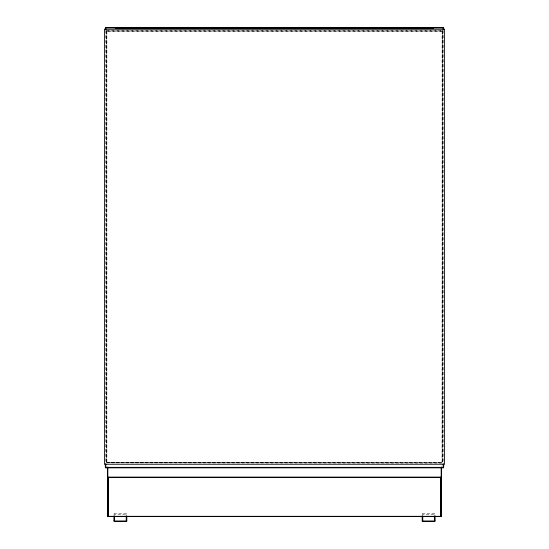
<?xml version="1.0" encoding="UTF-8"?>
<svg xmlns="http://www.w3.org/2000/svg" width="549" height="549" viewBox="0 0 549 549"><rect width="100%" height="100%" fill="white"/><g stroke="black" fill="none" stroke-linecap="round" stroke-linejoin="round"><path stroke-width="0.41" stroke-dasharray="2.75 2.06" d="M106.183 30.641L442.817 30.641L442.556 463.116L106.183 462.862L106.183 30.641L442.817 30.641M106.76 31.245L442.24 31.245L442.103 462.402L106.76 462.258L106.76 31.245L442.24 31.245M114.487 513.672L113.918 514.248L126.805 514.248L126.236 513.672L114.487 513.672L114.487 514.248M422.764 513.672L422.195 514.248L435.083 514.248L434.513 513.672L422.764 513.672L422.764 514.248M106.76 462.258L442.24 462.258M106.183 462.862L442.817 462.862M443.173 30.518L443.173 463.061M442.556 30.387L442.556 463.116M442.103 31.101L442.103 462.402M434.513 513.672L434.513 514.248M126.236 513.672L126.236 514.248M106.897 31.101L106.897 462.402M106.444 30.387L106.444 463.116M105.827 30.518L105.827 463.061"/><path stroke-width="0.82" d="M105.326 29.667L105.326 27.951L105.827 27.45L443.173 27.45L443.674 27.951L443.674 29.667M115.523 28.383L115.523 27.45L115.523 28.383L433.477 28.383L433.477 27.45L433.477 28.383M108.407 477.15L108.407 516.54L108.407 477.15L440.593 477.15L440.593 516.54L440.593 477.15M113.918 515.93L113.918 520.98L114.487 521.55L126.236 521.55L126.805 520.98L126.805 515.93M105.326 463.919L105.326 467.343L105.827 467.844L443.173 467.844L443.674 467.343L443.674 463.919M422.195 515.93L422.195 520.98L422.764 521.55L434.513 521.55L435.083 520.98L435.083 515.93M107.474 467.158L107.474 516.177L107.83 516.54L441.17 516.54L441.526 516.177L441.526 467.158M115.352 27.622L433.648 27.622M105.326 27.951L115.242 27.951M433.758 27.951L443.674 27.951M115.352 28.212L433.648 28.212M105.326 467.343L443.674 467.343M108.187 477.369L440.813 477.369M107.474 516.177L107.83 516.177M441.17 516.177L441.526 516.177M108.187 516.321L440.813 516.321M113.918 520.98L126.805 520.98M422.195 520.98L435.083 520.98M443.173 27.45L443.173 29.667M443.173 463.919L443.173 467.844M441.17 467.158L441.17 516.54M434.513 515.93L434.513 521.55M422.764 515.93L422.764 521.55M324.733 27.464L320.149 27.464M294.655 27.464L290.078 27.464M264.584 27.464L260 27.464M234.505 27.464L229.921 27.464M204.434 27.464L199.85 27.464M174.356 27.464L169.771 27.464M144.277 27.464L139.7 27.464M126.236 515.93L126.236 521.55M114.487 515.93L114.487 521.55M107.83 467.158L107.83 516.54M105.827 27.45L105.827 29.667M105.827 463.919L105.827 467.844M444.573 29.241L104.427 29.241L104.427 464.262L444.573 464.262L444.573 29.241"/></g></svg>
